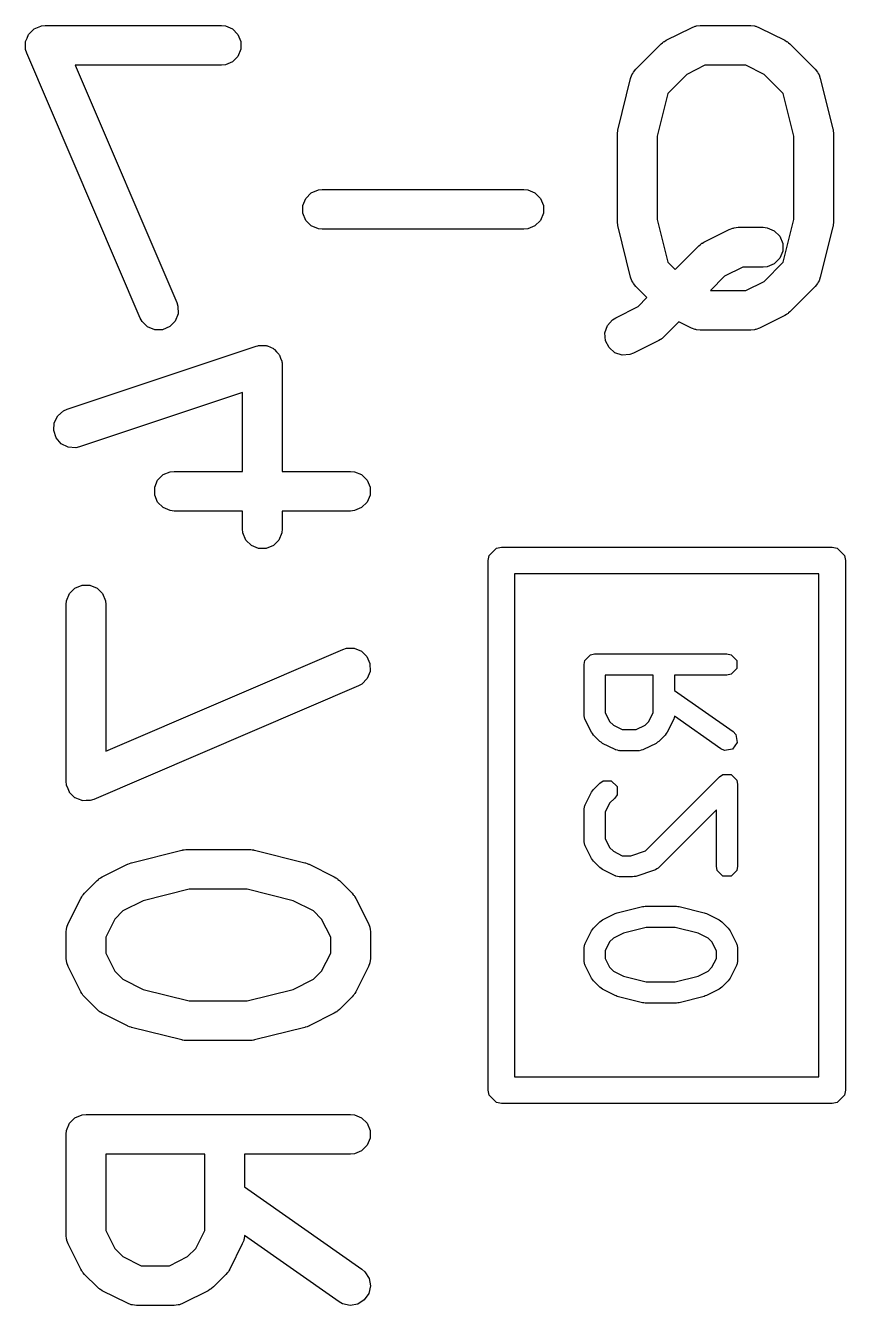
# Model space of a CAD drawing. Header units: inches. Extents: x -2.1 to 1.75, y 0.25 to 2.74.
# Drawn here: x -1.5954 to -1.4734, y 1.3236 to 1.5139 of the extents above; entities that cross this region are included whole.
import ezdxf

# ---------------------------------------------------------------- set-up
doc = ezdxf.new("R2010")
doc.units = ezdxf.units.IN
doc.header["$MEASUREMENT"] = 0
doc.layers.add('BLACK', color=250, linetype='CONTINUOUS')

msp = doc.modelspace()

# ---------------------------------------------------------------- linework, layer by layer
at = {"layer": 'BLACK', "linetype": 'CONTINUOUS'}
for p, q in [((-1.59496, 1.51259), (-1.59457, 1.51299)), ((-1.59457, 1.51299), (-1.59418, 1.51339)), ((-1.59418, 1.51339), (-1.59416, 1.51339)), ((-1.59416, 1.51339), (-1.59415, 1.51341)), ((-1.59415, 1.51341), (-1.59363, 1.51362)), ((-1.59363, 1.51362), (-1.59312, 1.51384)), ((-1.59312, 1.51384), (-1.5931, 1.51384)), ((-1.5931, 1.51384), (-1.59308, 1.51385)), ((-1.59308, 1.51385), (-1.59251, 1.5139)), ((-1.59251, 1.5139), (-1.56626, 1.5139)), ((-1.56626, 1.5139), (-1.56568, 1.51385)), ((-1.56568, 1.51385), (-1.56462, 1.51341)), ((-1.56462, 1.51341), (-1.56381, 1.51259)), ((-1.50009, 1.51172), (-1.49634, 1.51359)), ((-1.49634, 1.51359), (-1.4958, 1.5138)), ((-1.4958, 1.5138), (-1.49569, 1.51381)), ((-1.49569, 1.51381), (-1.4956, 1.51385)), ((-1.4956, 1.51385), (-1.49502, 1.5139)), ((-1.49502, 1.5139), (-1.48752, 1.5139)), ((-1.48752, 1.5139), (-1.48694, 1.51385)), ((-1.48694, 1.51385), (-1.48685, 1.51381)), ((-1.48685, 1.51381), (-1.48674, 1.5138)), ((-1.48674, 1.5138), (-1.4862, 1.51359)), ((-1.4862, 1.51359), (-1.48245, 1.51172)), ((-1.59541, 1.51149), (-1.5954, 1.51151)), ((-1.5954, 1.51093), (-1.59541, 1.51149)), ((-1.5954, 1.51153), (-1.59519, 1.51204)), ((-1.5954, 1.51151), (-1.5954, 1.51153)), ((-1.5954, 1.51038), (-1.5954, 1.51093)), ((-1.59519, 1.51204), (-1.59498, 1.51256)), ((-1.59498, 1.51256), (-1.59497, 1.51258)), ((-1.59497, 1.51258), (-1.59496, 1.51259)), ((-1.56381, 1.51259), (-1.56336, 1.51153)), ((-1.56336, 1.51153), (-1.56336, 1.51038)), ((-1.50461, 1.50742), (-1.50086, 1.51117)), ((-1.50086, 1.51117), (-1.50063, 1.51135)), ((-1.50063, 1.51135), (-1.50058, 1.51141)), ((-1.50058, 1.51141), (-1.50049, 1.51147)), ((-1.50049, 1.51147), (-1.50041, 1.51153)), ((-1.50041, 1.51153), (-1.50034, 1.51156)), ((-1.50034, 1.51156), (-1.50009, 1.51172)), ((-1.48245, 1.51172), (-1.4822, 1.51156)), ((-1.4822, 1.51156), (-1.48213, 1.51153)), ((-1.48213, 1.51153), (-1.48205, 1.51147)), ((-1.48205, 1.51147), (-1.48196, 1.51141)), ((-1.48196, 1.51141), (-1.48191, 1.51135)), ((-1.48191, 1.51135), (-1.48168, 1.51117)), ((-1.48168, 1.51117), (-1.47793, 1.50742)), ((-1.5954, 1.51036), (-1.5954, 1.51038)), ((-1.5954, 1.51034), (-1.5954, 1.51036)), ((-1.59522, 1.50979), (-1.5954, 1.51034)), ((-1.57835, 1.47042), (-1.59522, 1.50979)), ((-1.56381, 1.50931), (-1.56462, 1.5085)), ((-1.56336, 1.51038), (-1.56381, 1.50931)), ((-1.56626, 1.508), (-1.58803, 1.508)), ((-1.58803, 1.508), (-1.57292, 1.47275)), ((-1.56568, 1.50806), (-1.56626, 1.508)), ((-1.56462, 1.5085), (-1.56568, 1.50806)), ((-1.50497, 1.50697), (-1.50461, 1.50742)), ((-1.49432, 1.508), (-1.49702, 1.50665)), ((-1.48822, 1.508), (-1.49432, 1.508)), ((-1.48552, 1.50665), (-1.48822, 1.508)), ((-1.47793, 1.50742), (-1.47757, 1.50697)), ((-1.50726, 1.49854), (-1.50538, 1.50604)), ((-1.50538, 1.50604), (-1.50519, 1.50659)), ((-1.50519, 1.50659), (-1.50506, 1.50677)), ((-1.50506, 1.50677), (-1.50497, 1.50697)), ((-1.49702, 1.50665), (-1.49985, 1.50382)), ((-1.48269, 1.50382), (-1.48552, 1.50665)), ((-1.47757, 1.50697), (-1.47748, 1.50677)), ((-1.47748, 1.50677), (-1.47735, 1.50659)), ((-1.47735, 1.50659), (-1.47716, 1.50604)), ((-1.47716, 1.50604), (-1.47528, 1.49854)), ((-1.49985, 1.50382), (-1.50144, 1.49747)), ((-1.4811, 1.49747), (-1.48269, 1.50382)), ((-1.50735, 1.49783), (-1.50734, 1.49793)), ((-1.50735, 1.48471), (-1.50735, 1.49783)), ((-1.50734, 1.49797), (-1.50731, 1.49819)), ((-1.50734, 1.49793), (-1.50734, 1.49797)), ((-1.50731, 1.49819), (-1.50729, 1.4984)), ((-1.50729, 1.4984), (-1.50727, 1.49844)), ((-1.50727, 1.49844), (-1.50726, 1.49854)), ((-1.47528, 1.49854), (-1.47527, 1.49844)), ((-1.47527, 1.49844), (-1.47525, 1.4984)), ((-1.47525, 1.4984), (-1.47523, 1.49819)), ((-1.47523, 1.49819), (-1.4752, 1.49797)), ((-1.4752, 1.49797), (-1.4752, 1.49793)), ((-1.4752, 1.49793), (-1.47519, 1.49783)), ((-1.47519, 1.49783), (-1.47519, 1.48471)), ((-1.50144, 1.49747), (-1.50144, 1.48507)), ((-1.4811, 1.48507), (-1.4811, 1.49747)), ((-1.55416, 1.48716), (-1.55372, 1.48822)), ((-1.55372, 1.48822), (-1.5529, 1.48904)), ((-1.5529, 1.48904), (-1.55184, 1.48948)), ((-1.55184, 1.48948), (-1.55126, 1.48953)), ((-1.55126, 1.48953), (-1.52127, 1.48953)), ((-1.52127, 1.48953), (-1.52069, 1.48948)), ((-1.52069, 1.48948), (-1.51963, 1.48904)), ((-1.51963, 1.48904), (-1.51881, 1.48822)), ((-1.51881, 1.48822), (-1.51837, 1.48716)), ((-1.55416, 1.486), (-1.55416, 1.48716)), ((-1.51837, 1.48716), (-1.51837, 1.486)), ((-1.55372, 1.48494), (-1.55416, 1.486)), ((-1.5529, 1.48412), (-1.55372, 1.48494)), ((-1.51881, 1.48494), (-1.51963, 1.48412)), ((-1.51837, 1.486), (-1.51881, 1.48494)), ((-1.50734, 1.4846), (-1.50735, 1.48471)), ((-1.50734, 1.48456), (-1.50734, 1.4846)), ((-1.50731, 1.48435), (-1.50734, 1.48456)), ((-1.50729, 1.48413), (-1.50731, 1.48435)), ((-1.50144, 1.48507), (-1.49985, 1.47872)), ((-1.48269, 1.47872), (-1.4811, 1.48507)), ((-1.47523, 1.48435), (-1.47525, 1.48413)), ((-1.4752, 1.48456), (-1.47523, 1.48435)), ((-1.47519, 1.48471), (-1.4752, 1.4846)), ((-1.4752, 1.4846), (-1.4752, 1.48456)), ((-1.55184, 1.48368), (-1.5529, 1.48412)), ((-1.55126, 1.48363), (-1.55184, 1.48368)), ((-1.52127, 1.48363), (-1.55126, 1.48363)), ((-1.52069, 1.48368), (-1.52127, 1.48363)), ((-1.51963, 1.48412), (-1.52069, 1.48368)), ((-1.50727, 1.48409), (-1.50729, 1.48413)), ((-1.50726, 1.48399), (-1.50727, 1.48409)), ((-1.50538, 1.47649), (-1.50726, 1.48399)), ((-1.49447, 1.48172), (-1.49072, 1.4836)), ((-1.49072, 1.4836), (-1.49018, 1.4838)), ((-1.49018, 1.4838), (-1.49007, 1.48381)), ((-1.49007, 1.48381), (-1.48997, 1.48385)), ((-1.48997, 1.48385), (-1.4894, 1.48391)), ((-1.4894, 1.48391), (-1.48565, 1.48391)), ((-1.48565, 1.48391), (-1.48507, 1.48385)), ((-1.48507, 1.48385), (-1.48401, 1.48341)), ((-1.48401, 1.48341), (-1.48319, 1.4826)), ((-1.48319, 1.4826), (-1.48275, 1.48153)), ((-1.47528, 1.48399), (-1.47716, 1.47649)), ((-1.47527, 1.48409), (-1.47528, 1.48399)), ((-1.47525, 1.48413), (-1.47527, 1.48409)), ((-1.49877, 1.47763), (-1.49523, 1.48117)), ((-1.49523, 1.48117), (-1.49501, 1.48135)), ((-1.49501, 1.48135), (-1.49496, 1.48141)), ((-1.49496, 1.48141), (-1.49487, 1.48147)), ((-1.49487, 1.48147), (-1.49479, 1.48154)), ((-1.49479, 1.48154), (-1.49471, 1.48157)), ((-1.49471, 1.48157), (-1.49447, 1.48172)), ((-1.48275, 1.48153), (-1.48275, 1.48038)), ((-1.49985, 1.47872), (-1.49877, 1.47763)), ((-1.48552, 1.47588), (-1.48269, 1.47872)), ((-1.48319, 1.47932), (-1.48401, 1.4785)), ((-1.48275, 1.48038), (-1.48319, 1.47932)), ((-1.4914, 1.47665), (-1.49352, 1.47453)), ((-1.4887, 1.478), (-1.4914, 1.47665)), ((-1.48565, 1.478), (-1.4887, 1.478)), ((-1.48507, 1.47806), (-1.48565, 1.478)), ((-1.48401, 1.4785), (-1.48507, 1.47806)), ((-1.50519, 1.47595), (-1.50538, 1.47649)), ((-1.50506, 1.47577), (-1.50519, 1.47595)), ((-1.50497, 1.47557), (-1.50506, 1.47577)), ((-1.50461, 1.47512), (-1.50497, 1.47557)), ((-1.50295, 1.47346), (-1.50461, 1.47512)), ((-1.48822, 1.47453), (-1.48552, 1.47588)), ((-1.47793, 1.47512), (-1.48168, 1.47137)), ((-1.47757, 1.47557), (-1.47793, 1.47512)), ((-1.47748, 1.47577), (-1.47757, 1.47557)), ((-1.47735, 1.47595), (-1.47748, 1.47577)), ((-1.47716, 1.47649), (-1.47735, 1.47595)), ((-1.50427, 1.47213), (-1.50295, 1.47346)), ((-1.49352, 1.47453), (-1.48822, 1.47453)), ((-1.57273, 1.47104), (-1.57316, 1.46997)), ((-1.57292, 1.47275), (-1.57275, 1.47219)), ((-1.57275, 1.47219), (-1.57273, 1.47104)), ((-1.50759, 1.47047), (-1.50427, 1.47213)), ((-1.4822, 1.47097), (-1.48245, 1.47082)), ((-1.48213, 1.471), (-1.4822, 1.47097)), ((-1.48205, 1.47107), (-1.48213, 1.471)), ((-1.48196, 1.47112), (-1.48205, 1.47107)), ((-1.48191, 1.47118), (-1.48196, 1.47112)), ((-1.48168, 1.47137), (-1.48191, 1.47118)), ((-1.57807, 1.46991), (-1.57835, 1.47042)), ((-1.57725, 1.46911), (-1.57807, 1.46991)), ((-1.57618, 1.46868), (-1.57725, 1.46911)), ((-1.57396, 1.46915), (-1.57502, 1.46869)), ((-1.57316, 1.46997), (-1.57396, 1.46915)), ((-1.5092, 1.4682), (-1.50883, 1.46929)), ((-1.50883, 1.46929), (-1.50808, 1.47017)), ((-1.50808, 1.47017), (-1.50759, 1.47047)), ((-1.49819, 1.46986), (-1.50043, 1.46762)), ((-1.49634, 1.46894), (-1.49819, 1.46986)), ((-1.48245, 1.47082), (-1.4862, 1.46894)), ((-1.57502, 1.46869), (-1.57618, 1.46868)), ((-1.50912, 1.46705), (-1.5092, 1.4682)), ((-1.50095, 1.46722), (-1.5012, 1.46707)), ((-1.50088, 1.46725), (-1.50095, 1.46722)), ((-1.5008, 1.46732), (-1.50088, 1.46725)), ((-1.50071, 1.46737), (-1.5008, 1.46732)), ((-1.50066, 1.46743), (-1.50071, 1.46737)), ((-1.50043, 1.46762), (-1.50066, 1.46743)), ((-1.4958, 1.46873), (-1.49634, 1.46894)), ((-1.49569, 1.46873), (-1.4958, 1.46873)), ((-1.4956, 1.46869), (-1.49569, 1.46873)), ((-1.49502, 1.46863), (-1.4956, 1.46869)), ((-1.48752, 1.46863), (-1.49502, 1.46863)), ((-1.48694, 1.46869), (-1.48752, 1.46863)), ((-1.48685, 1.46873), (-1.48694, 1.46869)), ((-1.48674, 1.46873), (-1.48685, 1.46873)), ((-1.4862, 1.46894), (-1.48674, 1.46873)), ((-1.58923, 1.45686), (-1.56111, 1.46623)), ((-1.56111, 1.46623), (-1.56083, 1.4663)), ((-1.56083, 1.4663), (-1.56075, 1.46632)), ((-1.56075, 1.46632), (-1.56069, 1.46632)), ((-1.56069, 1.46632), (-1.56055, 1.46636)), ((-1.56055, 1.46636), (-1.56008, 1.46632)), ((-1.56008, 1.46632), (-1.5596, 1.46632)), ((-1.5596, 1.46632), (-1.5595, 1.46628)), ((-1.5595, 1.46628), (-1.5594, 1.46628)), ((-1.5594, 1.46628), (-1.55897, 1.46607)), ((-1.55897, 1.46607), (-1.55854, 1.46588)), ((-1.55854, 1.46588), (-1.55846, 1.46581)), ((-1.55846, 1.46581), (-1.55837, 1.46576)), ((-1.55837, 1.46576), (-1.55806, 1.4654)), ((-1.55806, 1.4654), (-1.55772, 1.46507)), ((-1.5086, 1.46602), (-1.50912, 1.46705)), ((-1.50773, 1.46527), (-1.5086, 1.46602)), ((-1.50664, 1.4649), (-1.50773, 1.46527)), ((-1.5012, 1.46707), (-1.50495, 1.46519)), ((-1.55772, 1.46507), (-1.55768, 1.46497)), ((-1.55768, 1.46497), (-1.55761, 1.46489)), ((-1.55761, 1.46489), (-1.55746, 1.46444)), ((-1.55746, 1.46444), (-1.55728, 1.46401)), ((-1.55728, 1.46401), (-1.55727, 1.46385)), ((-1.55727, 1.46385), (-1.55725, 1.4638)), ((-1.55725, 1.4638), (-1.55725, 1.46372)), ((-1.55725, 1.46372), (-1.55722, 1.46343)), ((-1.55722, 1.46343), (-1.55722, 1.44763)), ((-1.50549, 1.46498), (-1.50664, 1.4649)), ((-1.50495, 1.46519), (-1.50549, 1.46498)), ((-1.56313, 1.45933), (-1.58737, 1.45125)), ((-1.56313, 1.44763), (-1.56313, 1.45933)), ((-1.59115, 1.45484), (-1.59063, 1.45587)), ((-1.59063, 1.45587), (-1.58976, 1.45662)), ((-1.58976, 1.45662), (-1.58923, 1.45686)), ((-1.59123, 1.45369), (-1.59115, 1.45484)), ((-1.59086, 1.45259), (-1.59123, 1.45369)), ((-1.59011, 1.45172), (-1.59086, 1.45259)), ((-1.58908, 1.45121), (-1.59011, 1.45172)), ((-1.58793, 1.45113), (-1.58908, 1.45121)), ((-1.58737, 1.45125), (-1.58793, 1.45113)), ((-1.5762, 1.44526), (-1.57576, 1.44632)), ((-1.57576, 1.44632), (-1.57494, 1.44714)), ((-1.57494, 1.44714), (-1.57388, 1.44758)), ((-1.57388, 1.44758), (-1.5733, 1.44763)), ((-1.5733, 1.44763), (-1.56313, 1.44763)), ((-1.55722, 1.44763), (-1.54705, 1.44763)), ((-1.54705, 1.44763), (-1.54648, 1.44758)), ((-1.54648, 1.44758), (-1.54541, 1.44714)), ((-1.54541, 1.44714), (-1.5446, 1.44632)), ((-1.5446, 1.44632), (-1.54416, 1.44526)), ((-1.5762, 1.44411), (-1.5762, 1.44526)), ((-1.54416, 1.44526), (-1.54416, 1.44411)), ((-1.57576, 1.44304), (-1.5762, 1.44411)), ((-1.57494, 1.44223), (-1.57576, 1.44304)), ((-1.5446, 1.44304), (-1.54541, 1.44223)), ((-1.54416, 1.44411), (-1.5446, 1.44304)), ((-1.57388, 1.44179), (-1.57494, 1.44223)), ((-1.5733, 1.44173), (-1.57388, 1.44179)), ((-1.56313, 1.44173), (-1.5733, 1.44173)), ((-1.56313, 1.43906), (-1.56313, 1.44173)), ((-1.54705, 1.44173), (-1.55722, 1.44173)), ((-1.55722, 1.44173), (-1.55722, 1.43906)), ((-1.54648, 1.44179), (-1.54705, 1.44173)), ((-1.54541, 1.44223), (-1.54648, 1.44179)), ((-1.56307, 1.43848), (-1.56313, 1.43906)), ((-1.55722, 1.43906), (-1.55728, 1.43848)), ((-1.56263, 1.43742), (-1.56307, 1.43848)), ((-1.56182, 1.4366), (-1.56263, 1.43742)), ((-1.55772, 1.43742), (-1.55854, 1.4366)), ((-1.55728, 1.43848), (-1.55772, 1.43742)), ((-1.56075, 1.43616), (-1.56182, 1.4366)), ((-1.5596, 1.43616), (-1.56075, 1.43616)), ((-1.55854, 1.4366), (-1.5596, 1.43616)), ((-1.52657, 1.43437), (-1.52642, 1.43512)), ((-1.52642, 1.43512), (-1.52536, 1.43619)), ((-1.52536, 1.43619), (-1.52461, 1.43634)), ((-1.52461, 1.43634), (-1.47539, 1.43634)), ((-1.47539, 1.43634), (-1.47464, 1.43619)), ((-1.47464, 1.43619), (-1.47358, 1.43512)), ((-1.47358, 1.43512), (-1.47343, 1.43437)), ((-1.52657, 1.35563), (-1.52657, 1.43437)), ((-1.47343, 1.43437), (-1.47343, 1.35563)), ((-1.52264, 1.4324), (-1.52264, 1.3576)), ((-1.47736, 1.4324), (-1.52264, 1.4324)), ((-1.47736, 1.3576), (-1.47736, 1.4324)), ((-1.58932, 1.42838), (-1.58888, 1.42945)), ((-1.58888, 1.42945), (-1.58806, 1.43026)), ((-1.58806, 1.43026), (-1.587, 1.4307)), ((-1.587, 1.4307), (-1.58585, 1.4307)), ((-1.58585, 1.4307), (-1.58478, 1.43026)), ((-1.58478, 1.43026), (-1.58397, 1.42945)), ((-1.58397, 1.42945), (-1.58353, 1.42838)), ((-1.58938, 1.42781), (-1.58932, 1.42838)), ((-1.58938, 1.40156), (-1.58938, 1.42781)), ((-1.58353, 1.42838), (-1.58347, 1.42781)), ((-1.58347, 1.42781), (-1.58347, 1.40604)), ((-1.58347, 1.40604), (-1.54822, 1.42115)), ((-1.54822, 1.42115), (-1.54767, 1.42132)), ((-1.54767, 1.42132), (-1.54651, 1.42134)), ((-1.54651, 1.42134), (-1.54544, 1.42091)), ((-1.54544, 1.42091), (-1.54462, 1.4201)), ((-1.54462, 1.4201), (-1.54417, 1.41905)), ((-1.5122, 1.41951), (-1.51134, 1.42036)), ((-1.51134, 1.42036), (-1.51074, 1.42048)), ((-1.51074, 1.42048), (-1.49106, 1.42048)), ((-1.49106, 1.42048), (-1.49045, 1.42036)), ((-1.49045, 1.42036), (-1.4896, 1.41951)), ((-1.54415, 1.41789), (-1.54458, 1.41682)), ((-1.54417, 1.41905), (-1.54415, 1.41789)), ((-1.51232, 1.4189), (-1.5122, 1.41951)), ((-1.51232, 1.4114), (-1.51232, 1.4189)), ((-1.4896, 1.4183), (-1.49045, 1.41745)), ((-1.4896, 1.41951), (-1.4896, 1.4183)), ((-1.54538, 1.416), (-1.54589, 1.41572)), ((-1.54458, 1.41682), (-1.54538, 1.416)), ((-1.50201, 1.41733), (-1.50917, 1.41733)), ((-1.50917, 1.41733), (-1.50917, 1.41178)), ((-1.50201, 1.41178), (-1.50201, 1.41733)), ((-1.49106, 1.41733), (-1.49886, 1.41733)), ((-1.49886, 1.41733), (-1.49886, 1.41504)), ((-1.49045, 1.41745), (-1.49106, 1.41733)), ((-1.54589, 1.41572), (-1.58526, 1.39885)), ((-1.49886, 1.41504), (-1.49015, 1.40894)), ((-1.5123, 1.41133), (-1.51232, 1.4114)), ((-1.51231, 1.41129), (-1.5123, 1.41133)), ((-1.51225, 1.41105), (-1.51231, 1.41129)), ((-1.5122, 1.4108), (-1.51225, 1.41105)), ((-1.51217, 1.41078), (-1.5122, 1.4108)), ((-1.51215, 1.4107), (-1.51217, 1.41078)), ((-1.51121, 1.40883), (-1.51215, 1.4107)), ((-1.50917, 1.41178), (-1.50851, 1.41046)), ((-1.50851, 1.41046), (-1.50793, 1.40989)), ((-1.50324, 1.40989), (-1.50266, 1.41046)), ((-1.50266, 1.41046), (-1.50201, 1.41178)), ((-1.49902, 1.4107), (-1.49996, 1.40883)), ((-1.499, 1.41078), (-1.49902, 1.4107)), ((-1.49898, 1.4108), (-1.499, 1.41078)), ((-1.49893, 1.41105), (-1.49898, 1.4108)), ((-1.49888, 1.41121), (-1.49893, 1.41105)), ((-1.49196, 1.40636), (-1.49888, 1.41121)), ((-1.51106, 1.40863), (-1.51121, 1.40883)), ((-1.51092, 1.40842), (-1.51106, 1.40863)), ((-1.50998, 1.40748), (-1.51092, 1.40842)), ((-1.50793, 1.40989), (-1.50662, 1.40923)), ((-1.50662, 1.40923), (-1.50455, 1.40923)), ((-1.50455, 1.40923), (-1.50324, 1.40989)), ((-1.50025, 1.40842), (-1.50119, 1.40748)), ((-1.50011, 1.40863), (-1.50025, 1.40842)), ((-1.49996, 1.40883), (-1.50011, 1.40863)), ((-1.49015, 1.40894), (-1.48973, 1.4085)), ((-1.48973, 1.4085), (-1.48952, 1.40731)), ((-1.50977, 1.40734), (-1.50998, 1.40748)), ((-1.50957, 1.40718), (-1.50977, 1.40734)), ((-1.5077, 1.40625), (-1.50957, 1.40718)), ((-1.50762, 1.40623), (-1.5077, 1.40625)), ((-1.5076, 1.4062), (-1.50762, 1.40623)), ((-1.50355, 1.40623), (-1.50358, 1.4062)), ((-1.50348, 1.40625), (-1.50355, 1.40623)), ((-1.5016, 1.40718), (-1.50348, 1.40625)), ((-1.5014, 1.40734), (-1.5016, 1.40718)), ((-1.50119, 1.40748), (-1.5014, 1.40734)), ((-1.4914, 1.40612), (-1.49196, 1.40636)), ((-1.49021, 1.40633), (-1.4914, 1.40612)), ((-1.48952, 1.40731), (-1.49021, 1.40633)), ((-1.50735, 1.40615), (-1.5076, 1.4062)), ((-1.5071, 1.40608), (-1.50735, 1.40615)), ((-1.50707, 1.4061), (-1.5071, 1.40608)), ((-1.50699, 1.40608), (-1.50707, 1.4061)), ((-1.50418, 1.40608), (-1.50699, 1.40608)), ((-1.5041, 1.4061), (-1.50418, 1.40608)), ((-1.50407, 1.40608), (-1.5041, 1.4061)), ((-1.50383, 1.40615), (-1.50407, 1.40608)), ((-1.50358, 1.4062), (-1.50383, 1.40615)), ((-1.49217, 1.40221), (-1.49166, 1.40255)), ((-1.49166, 1.40255), (-1.49045, 1.40255)), ((-1.49045, 1.40255), (-1.4896, 1.4017)), ((-1.58932, 1.40099), (-1.58938, 1.40156)), ((-1.58931, 1.40097), (-1.58932, 1.40099)), ((-1.58931, 1.40095), (-1.58931, 1.40097)), ((-1.58909, 1.40044), (-1.58931, 1.40095)), ((-1.51092, 1.40033), (-1.50998, 1.40127)), ((-1.50998, 1.40127), (-1.50947, 1.40161)), ((-1.50947, 1.40161), (-1.50826, 1.40161)), ((-1.50826, 1.40161), (-1.50741, 1.40076)), ((-1.50741, 1.40076), (-1.50741, 1.39955)), ((-1.50316, 1.39122), (-1.49217, 1.40221)), ((-1.4896, 1.4017), (-1.4896, 1.4017)), ((-1.4896, 1.4017), (-1.48948, 1.40109)), ((-1.48948, 1.40109), (-1.48948, 1.38891)), ((-1.58888, 1.39992), (-1.58909, 1.40044)), ((-1.58887, 1.39991), (-1.58888, 1.39992)), ((-1.58886, 1.39989), (-1.58887, 1.39991)), ((-1.58846, 1.3995), (-1.58886, 1.39989)), ((-1.58806, 1.39911), (-1.58846, 1.3995)), ((-1.58805, 1.3991), (-1.58806, 1.39911)), ((-1.58803, 1.39909), (-1.58805, 1.3991)), ((-1.58752, 1.39888), (-1.58803, 1.39909)), ((-1.587, 1.39867), (-1.58752, 1.39888)), ((-1.58698, 1.39867), (-1.587, 1.39867)), ((-1.58697, 1.39866), (-1.58698, 1.39867)), ((-1.58641, 1.39867), (-1.58697, 1.39866)), ((-1.58585, 1.39867), (-1.58641, 1.39867)), ((-1.58583, 1.39867), (-1.58585, 1.39867)), ((-1.58581, 1.39867), (-1.58583, 1.39867)), ((-1.58526, 1.39885), (-1.58581, 1.39867)), ((-1.51215, 1.39805), (-1.51121, 1.39992)), ((-1.51121, 1.39992), (-1.51106, 1.40012)), ((-1.51106, 1.40012), (-1.51092, 1.40033)), ((-1.50775, 1.39904), (-1.50851, 1.39829)), ((-1.50741, 1.39955), (-1.50775, 1.39904)), ((-1.51232, 1.39734), (-1.5123, 1.39742)), ((-1.51232, 1.39266), (-1.51232, 1.39734)), ((-1.51231, 1.39746), (-1.51225, 1.3977)), ((-1.5123, 1.39742), (-1.51231, 1.39746)), ((-1.51225, 1.3977), (-1.5122, 1.39795)), ((-1.5122, 1.39795), (-1.51217, 1.39797)), ((-1.51217, 1.39797), (-1.51215, 1.39805)), ((-1.50851, 1.39829), (-1.50917, 1.39697)), ((-1.50917, 1.39697), (-1.50917, 1.39303)), ((-1.49263, 1.39729), (-1.50119, 1.38873)), ((-1.49263, 1.38891), (-1.49263, 1.39729)), ((-1.50917, 1.39303), (-1.50851, 1.39171)), ((-1.57964, 1.38943), (-1.57214, 1.3913)), ((-1.57214, 1.3913), (-1.57204, 1.39132)), ((-1.57204, 1.39132), (-1.572, 1.39133)), ((-1.572, 1.39133), (-1.57179, 1.39136)), ((-1.57179, 1.39136), (-1.57157, 1.39139)), ((-1.57157, 1.39139), (-1.57153, 1.39138)), ((-1.57153, 1.39138), (-1.57143, 1.39139)), ((-1.57143, 1.39139), (-1.56205, 1.39139)), ((-1.56205, 1.39139), (-1.56195, 1.39138)), ((-1.56195, 1.39138), (-1.56191, 1.39139)), ((-1.56191, 1.39139), (-1.56169, 1.39136)), ((-1.56169, 1.39136), (-1.56148, 1.39133)), ((-1.56148, 1.39133), (-1.56144, 1.39132)), ((-1.56144, 1.39132), (-1.56134, 1.3913)), ((-1.56134, 1.3913), (-1.55384, 1.38943)), ((-1.5123, 1.39258), (-1.51232, 1.39266)), ((-1.51231, 1.39254), (-1.5123, 1.39258)), ((-1.51225, 1.3923), (-1.51231, 1.39254)), ((-1.5122, 1.39205), (-1.51225, 1.3923)), ((-1.51217, 1.39203), (-1.5122, 1.39205)), ((-1.51215, 1.39195), (-1.51217, 1.39203)), ((-1.51121, 1.39008), (-1.51215, 1.39195)), ((-1.50851, 1.39171), (-1.50793, 1.39114)), ((-1.50793, 1.39114), (-1.50662, 1.39048)), ((-1.50537, 1.39048), (-1.50316, 1.39122)), ((-1.584, 1.38733), (-1.58025, 1.3892)), ((-1.58025, 1.3892), (-1.5802, 1.38922)), ((-1.5802, 1.38922), (-1.58019, 1.38923)), ((-1.58019, 1.38923), (-1.57995, 1.38932)), ((-1.57995, 1.38932), (-1.57971, 1.38941)), ((-1.57971, 1.38941), (-1.57968, 1.38941)), ((-1.57968, 1.38941), (-1.57964, 1.38943)), ((-1.55384, 1.38943), (-1.55379, 1.38941)), ((-1.55379, 1.38941), (-1.55377, 1.38941)), ((-1.55377, 1.38941), (-1.55353, 1.38932)), ((-1.55353, 1.38932), (-1.55329, 1.38923)), ((-1.55329, 1.38923), (-1.55328, 1.38922)), ((-1.55328, 1.38922), (-1.55323, 1.3892)), ((-1.55323, 1.3892), (-1.54948, 1.38733)), ((-1.51106, 1.38988), (-1.51121, 1.39008)), ((-1.51092, 1.38967), (-1.51106, 1.38988)), ((-1.50998, 1.38873), (-1.51092, 1.38967)), ((-1.50662, 1.39048), (-1.50537, 1.39048)), ((-1.58424, 1.38717), (-1.584, 1.38733)), ((-1.54948, 1.38733), (-1.54924, 1.38717)), ((-1.50977, 1.38859), (-1.50998, 1.38873)), ((-1.50957, 1.38844), (-1.50977, 1.38859)), ((-1.5077, 1.3875), (-1.50957, 1.38844)), ((-1.50762, 1.38748), (-1.5077, 1.3875)), ((-1.5076, 1.38745), (-1.50762, 1.38748)), ((-1.50735, 1.3874), (-1.5076, 1.38745)), ((-1.5071, 1.38734), (-1.50735, 1.3874)), ((-1.50707, 1.38735), (-1.5071, 1.38734)), ((-1.50699, 1.38733), (-1.50707, 1.38735)), ((-1.50512, 1.38733), (-1.50699, 1.38733)), ((-1.50487, 1.38738), (-1.50512, 1.38733)), ((-1.50462, 1.38741), (-1.50487, 1.38738)), ((-1.50181, 1.38835), (-1.50462, 1.38741)), ((-1.50174, 1.38839), (-1.50181, 1.38835)), ((-1.5017, 1.38839), (-1.50174, 1.38839)), ((-1.50149, 1.38853), (-1.5017, 1.38839)), ((-1.50127, 1.38865), (-1.50149, 1.38853)), ((-1.50126, 1.38869), (-1.50127, 1.38865)), ((-1.50119, 1.38873), (-1.50126, 1.38869)), ((-1.49251, 1.3883), (-1.49263, 1.38891)), ((-1.49166, 1.38745), (-1.49251, 1.3883)), ((-1.49045, 1.38745), (-1.49166, 1.38745)), ((-1.4896, 1.3883), (-1.49045, 1.38745)), ((-1.48948, 1.38891), (-1.4896, 1.3883)), ((-1.58664, 1.3849), (-1.58476, 1.38678)), ((-1.58476, 1.38678), (-1.58454, 1.38696)), ((-1.58454, 1.38696), (-1.58449, 1.38702)), ((-1.58449, 1.38702), (-1.5844, 1.38708)), ((-1.5844, 1.38708), (-1.58432, 1.38714)), ((-1.58432, 1.38714), (-1.58424, 1.38717)), ((-1.57106, 1.38549), (-1.57789, 1.38378)), ((-1.56242, 1.38549), (-1.57106, 1.38549)), ((-1.55558, 1.38378), (-1.56242, 1.38549)), ((-1.54924, 1.38717), (-1.54916, 1.38714)), ((-1.54916, 1.38714), (-1.54908, 1.38708)), ((-1.54908, 1.38708), (-1.54899, 1.38702)), ((-1.54899, 1.38702), (-1.54894, 1.38696)), ((-1.54894, 1.38696), (-1.54872, 1.38678)), ((-1.54872, 1.38678), (-1.54684, 1.3849)), ((-1.58907, 1.38038), (-1.58719, 1.38413)), ((-1.58719, 1.38413), (-1.58703, 1.38438)), ((-1.58703, 1.38438), (-1.587, 1.38445)), ((-1.587, 1.38445), (-1.58694, 1.38454)), ((-1.58694, 1.38454), (-1.58688, 1.38462)), ((-1.58688, 1.38462), (-1.58682, 1.38468)), ((-1.58682, 1.38468), (-1.58664, 1.3849)), ((-1.57789, 1.38378), (-1.58093, 1.38226)), ((-1.55255, 1.38226), (-1.55558, 1.38378)), ((-1.54684, 1.3849), (-1.54666, 1.38468)), ((-1.54666, 1.38468), (-1.5466, 1.38462)), ((-1.5466, 1.38462), (-1.54654, 1.38454)), ((-1.54654, 1.38454), (-1.54647, 1.38445)), ((-1.54647, 1.38445), (-1.54644, 1.38438)), ((-1.54644, 1.38438), (-1.54629, 1.38413)), ((-1.54629, 1.38413), (-1.54441, 1.38038)), ((-1.58093, 1.38226), (-1.58212, 1.38106)), ((-1.55136, 1.38106), (-1.55255, 1.38226)), ((-1.50957, 1.38094), (-1.5077, 1.38188)), ((-1.5077, 1.38188), (-1.50753, 1.38192)), ((-1.50753, 1.38192), (-1.50737, 1.382)), ((-1.50737, 1.382), (-1.50363, 1.38294)), ((-1.50363, 1.38294), (-1.50343, 1.38295)), ((-1.50343, 1.38295), (-1.50324, 1.38298)), ((-1.50324, 1.38298), (-1.49856, 1.38298)), ((-1.49856, 1.38298), (-1.49837, 1.38295)), ((-1.49837, 1.38295), (-1.49817, 1.38294)), ((-1.49817, 1.38294), (-1.49442, 1.382)), ((-1.49442, 1.382), (-1.49427, 1.38192)), ((-1.49427, 1.38192), (-1.4941, 1.38188)), ((-1.4941, 1.38188), (-1.49223, 1.38094)), ((-1.58938, 1.37906), (-1.58932, 1.37964)), ((-1.58932, 1.37964), (-1.58928, 1.37974)), ((-1.58928, 1.37974), (-1.58927, 1.37984)), ((-1.58927, 1.37984), (-1.58907, 1.38038)), ((-1.58212, 1.38106), (-1.58347, 1.37837)), ((-1.55001, 1.37837), (-1.55136, 1.38106)), ((-1.54441, 1.38038), (-1.54421, 1.37984)), ((-1.54421, 1.37984), (-1.5442, 1.37974)), ((-1.5442, 1.37974), (-1.54416, 1.37964)), ((-1.54416, 1.37964), (-1.5441, 1.37906)), ((-1.51106, 1.3795), (-1.51092, 1.37971)), ((-1.51092, 1.37971), (-1.50998, 1.38065)), ((-1.50998, 1.38065), (-1.50977, 1.38079)), ((-1.50977, 1.38079), (-1.50957, 1.38094)), ((-1.50305, 1.37983), (-1.50644, 1.37898)), ((-1.49875, 1.37983), (-1.50305, 1.37983)), ((-1.49536, 1.37898), (-1.49875, 1.37983)), ((-1.49223, 1.38094), (-1.49203, 1.38079)), ((-1.49203, 1.38079), (-1.49182, 1.38065)), ((-1.49182, 1.38065), (-1.49088, 1.37971)), ((-1.49088, 1.37971), (-1.49074, 1.3795)), ((-1.58938, 1.37531), (-1.58938, 1.37906)), ((-1.58347, 1.37837), (-1.58347, 1.37601)), ((-1.55001, 1.37601), (-1.55001, 1.37837)), ((-1.5441, 1.37906), (-1.5441, 1.37531)), ((-1.51215, 1.37743), (-1.51121, 1.3793)), ((-1.51121, 1.3793), (-1.51106, 1.3795)), ((-1.50793, 1.37824), (-1.50851, 1.37766)), ((-1.50644, 1.37898), (-1.50793, 1.37824)), ((-1.49386, 1.37824), (-1.49536, 1.37898)), ((-1.49329, 1.37766), (-1.49386, 1.37824)), ((-1.49074, 1.3795), (-1.49059, 1.3793)), ((-1.49059, 1.3793), (-1.48965, 1.37743)), ((-1.58347, 1.37601), (-1.58212, 1.37331)), ((-1.55136, 1.37331), (-1.55001, 1.37601)), ((-1.51232, 1.37672), (-1.5123, 1.3768)), ((-1.51232, 1.37485), (-1.51232, 1.37672)), ((-1.51231, 1.37683), (-1.51225, 1.37708)), ((-1.5123, 1.3768), (-1.51231, 1.37683)), ((-1.51225, 1.37708), (-1.5122, 1.37732)), ((-1.5122, 1.37732), (-1.51217, 1.37735)), ((-1.51217, 1.37735), (-1.51215, 1.37743)), ((-1.50851, 1.37766), (-1.50917, 1.37635)), ((-1.50917, 1.37635), (-1.50917, 1.37522)), ((-1.49263, 1.37635), (-1.49329, 1.37766)), ((-1.49263, 1.37522), (-1.49263, 1.37635)), ((-1.48965, 1.37743), (-1.48963, 1.37735)), ((-1.48963, 1.37735), (-1.4896, 1.37732)), ((-1.4896, 1.37732), (-1.48955, 1.37708)), ((-1.48955, 1.37708), (-1.48949, 1.37683)), ((-1.48949, 1.37683), (-1.4895, 1.3768)), ((-1.4895, 1.3768), (-1.48948, 1.37672)), ((-1.48948, 1.37672), (-1.48948, 1.37485)), ((-1.58932, 1.37474), (-1.58938, 1.37531)), ((-1.58928, 1.37464), (-1.58932, 1.37474)), ((-1.58927, 1.37454), (-1.58928, 1.37464)), ((-1.58907, 1.37399), (-1.58927, 1.37454)), ((-1.58719, 1.37024), (-1.58907, 1.37399)), ((-1.54441, 1.37399), (-1.54629, 1.37024)), ((-1.54421, 1.37454), (-1.54441, 1.37399)), ((-1.5442, 1.37464), (-1.54421, 1.37454)), ((-1.54416, 1.37474), (-1.5442, 1.37464)), ((-1.5441, 1.37531), (-1.54416, 1.37474)), ((-1.5123, 1.37477), (-1.51232, 1.37485)), ((-1.51231, 1.37473), (-1.5123, 1.37477)), ((-1.51225, 1.37449), (-1.51231, 1.37473)), ((-1.5122, 1.37424), (-1.51225, 1.37449)), ((-1.51217, 1.37422), (-1.5122, 1.37424)), ((-1.51215, 1.37414), (-1.51217, 1.37422)), ((-1.51121, 1.37227), (-1.51215, 1.37414)), ((-1.50917, 1.37522), (-1.50851, 1.3739)), ((-1.50851, 1.3739), (-1.50793, 1.37333)), ((-1.49386, 1.37333), (-1.49329, 1.3739)), ((-1.49329, 1.3739), (-1.49263, 1.37522)), ((-1.48965, 1.37414), (-1.49059, 1.37227)), ((-1.48963, 1.37422), (-1.48965, 1.37414)), ((-1.4896, 1.37424), (-1.48963, 1.37422)), ((-1.48955, 1.37449), (-1.4896, 1.37424)), ((-1.48949, 1.37473), (-1.48955, 1.37449)), ((-1.48948, 1.37485), (-1.4895, 1.37477)), ((-1.4895, 1.37477), (-1.48949, 1.37473)), ((-1.58212, 1.37331), (-1.58093, 1.37212)), ((-1.58093, 1.37212), (-1.57789, 1.3706)), ((-1.55558, 1.3706), (-1.55255, 1.37212)), ((-1.55255, 1.37212), (-1.55136, 1.37331)), ((-1.51106, 1.37207), (-1.51121, 1.37227)), ((-1.51092, 1.37186), (-1.51106, 1.37207)), ((-1.50793, 1.37333), (-1.50644, 1.37258)), ((-1.50644, 1.37258), (-1.50305, 1.37173)), ((-1.49875, 1.37173), (-1.49536, 1.37258)), ((-1.49536, 1.37258), (-1.49386, 1.37333)), ((-1.49074, 1.37207), (-1.49088, 1.37186)), ((-1.49059, 1.37227), (-1.49074, 1.37207)), ((-1.58703, 1.37), (-1.58719, 1.37024)), ((-1.57789, 1.3706), (-1.57106, 1.36889)), ((-1.56242, 1.36889), (-1.55558, 1.3706)), ((-1.54629, 1.37024), (-1.54644, 1.37)), ((-1.50998, 1.37092), (-1.51092, 1.37186)), ((-1.50977, 1.37078), (-1.50998, 1.37092)), ((-1.50957, 1.37063), (-1.50977, 1.37078)), ((-1.5077, 1.36969), (-1.50957, 1.37063)), ((-1.50305, 1.37173), (-1.49875, 1.37173)), ((-1.49223, 1.37063), (-1.4941, 1.36969)), ((-1.49203, 1.37078), (-1.49223, 1.37063)), ((-1.49182, 1.37092), (-1.49203, 1.37078)), ((-1.49088, 1.37186), (-1.49182, 1.37092)), ((-1.587, 1.36992), (-1.58703, 1.37)), ((-1.58694, 1.36984), (-1.587, 1.36992)), ((-1.58688, 1.36976), (-1.58694, 1.36984)), ((-1.58682, 1.3697), (-1.58688, 1.36976)), ((-1.58664, 1.36948), (-1.58682, 1.3697)), ((-1.58476, 1.3676), (-1.58664, 1.36948)), ((-1.57106, 1.36889), (-1.56242, 1.36889)), ((-1.54684, 1.36948), (-1.54872, 1.3676)), ((-1.54666, 1.3697), (-1.54684, 1.36948)), ((-1.5466, 1.36976), (-1.54666, 1.3697)), ((-1.54654, 1.36984), (-1.5466, 1.36976)), ((-1.54647, 1.36992), (-1.54654, 1.36984)), ((-1.54644, 1.37), (-1.54647, 1.36992)), ((-1.50753, 1.36964), (-1.5077, 1.36969)), ((-1.50737, 1.36957), (-1.50753, 1.36964)), ((-1.50363, 1.36863), (-1.50737, 1.36957)), ((-1.50343, 1.36862), (-1.50363, 1.36863)), ((-1.50324, 1.36858), (-1.50343, 1.36862)), ((-1.49856, 1.36858), (-1.50324, 1.36858)), ((-1.49837, 1.36862), (-1.49856, 1.36858)), ((-1.49817, 1.36863), (-1.49837, 1.36862)), ((-1.49442, 1.36957), (-1.49817, 1.36863)), ((-1.49427, 1.36964), (-1.49442, 1.36957)), ((-1.4941, 1.36969), (-1.49427, 1.36964)), ((-1.58454, 1.36742), (-1.58476, 1.3676)), ((-1.58449, 1.36736), (-1.58454, 1.36742)), ((-1.5844, 1.3673), (-1.58449, 1.36736)), ((-1.58432, 1.36724), (-1.5844, 1.3673)), ((-1.58424, 1.36721), (-1.58432, 1.36724)), ((-1.584, 1.36705), (-1.58424, 1.36721)), ((-1.58025, 1.36517), (-1.584, 1.36705)), ((-1.54948, 1.36705), (-1.55323, 1.36517)), ((-1.54924, 1.36721), (-1.54948, 1.36705)), ((-1.54916, 1.36724), (-1.54924, 1.36721)), ((-1.54908, 1.3673), (-1.54916, 1.36724)), ((-1.54899, 1.36736), (-1.54908, 1.3673)), ((-1.54894, 1.36742), (-1.54899, 1.36736)), ((-1.54872, 1.3676), (-1.54894, 1.36742)), ((-1.5802, 1.36516), (-1.58025, 1.36517)), ((-1.58019, 1.36515), (-1.5802, 1.36516)), ((-1.57995, 1.36506), (-1.58019, 1.36515)), ((-1.57971, 1.36497), (-1.57995, 1.36506)), ((-1.57968, 1.36497), (-1.57971, 1.36497)), ((-1.57964, 1.36495), (-1.57968, 1.36497)), ((-1.57214, 1.36308), (-1.57964, 1.36495)), ((-1.55384, 1.36495), (-1.56134, 1.36308)), ((-1.55379, 1.36497), (-1.55384, 1.36495)), ((-1.55377, 1.36497), (-1.55379, 1.36497)), ((-1.55353, 1.36506), (-1.55377, 1.36497)), ((-1.55329, 1.36515), (-1.55353, 1.36506)), ((-1.55328, 1.36516), (-1.55329, 1.36515)), ((-1.55323, 1.36517), (-1.55328, 1.36516)), ((-1.57204, 1.36306), (-1.57214, 1.36308)), ((-1.572, 1.36305), (-1.57204, 1.36306)), ((-1.57179, 1.36302), (-1.572, 1.36305)), ((-1.57157, 1.36299), (-1.57179, 1.36302)), ((-1.57153, 1.363), (-1.57157, 1.36299)), ((-1.57143, 1.36299), (-1.57153, 1.363)), ((-1.56205, 1.36299), (-1.57143, 1.36299)), ((-1.56195, 1.363), (-1.56205, 1.36299)), ((-1.56191, 1.36299), (-1.56195, 1.363)), ((-1.56169, 1.36302), (-1.56191, 1.36299)), ((-1.56148, 1.36305), (-1.56169, 1.36302)), ((-1.56144, 1.36306), (-1.56148, 1.36305)), ((-1.56134, 1.36308), (-1.56144, 1.36306)), ((-1.52264, 1.3576), (-1.47736, 1.3576)), ((-1.52642, 1.35488), (-1.52657, 1.35563)), ((-1.52536, 1.35381), (-1.52642, 1.35488)), ((-1.47358, 1.35488), (-1.47464, 1.35381)), ((-1.47343, 1.35563), (-1.47358, 1.35488)), ((-1.52461, 1.35366), (-1.52536, 1.35381)), ((-1.47539, 1.35366), (-1.52461, 1.35366)), ((-1.47464, 1.35381), (-1.47539, 1.35366)), ((-1.58888, 1.35071), (-1.58806, 1.35152)), ((-1.58806, 1.35152), (-1.587, 1.35196)), ((-1.587, 1.35196), (-1.58642, 1.35202)), ((-1.58642, 1.35202), (-1.54705, 1.35202)), ((-1.54705, 1.35202), (-1.54648, 1.35196)), ((-1.54648, 1.35196), (-1.54541, 1.35152)), ((-1.54541, 1.35152), (-1.5446, 1.35071)), ((-1.58938, 1.34907), (-1.58932, 1.34964)), ((-1.58932, 1.34964), (-1.58888, 1.35071)), ((-1.5446, 1.35071), (-1.54416, 1.34964)), ((-1.54416, 1.34964), (-1.54416, 1.34849)), ((-1.58938, 1.33407), (-1.58938, 1.34907)), ((-1.5446, 1.34743), (-1.54541, 1.34661)), ((-1.54416, 1.34849), (-1.5446, 1.34743)), ((-1.56875, 1.34612), (-1.58347, 1.34612)), ((-1.58347, 1.34612), (-1.58347, 1.33477)), ((-1.56875, 1.33477), (-1.56875, 1.34612)), ((-1.54705, 1.34612), (-1.56285, 1.34612)), ((-1.56285, 1.34612), (-1.56285, 1.34123)), ((-1.54648, 1.34617), (-1.54705, 1.34612)), ((-1.54541, 1.34661), (-1.54648, 1.34617)), ((-1.56285, 1.34123), (-1.54536, 1.32899)), ((-1.58932, 1.33349), (-1.58938, 1.33407)), ((-1.58347, 1.33477), (-1.58212, 1.33207)), ((-1.5701, 1.33207), (-1.56875, 1.33477)), ((-1.56285, 1.33403), (-1.56291, 1.33349)), ((-1.54875, 1.32415), (-1.56285, 1.33403)), ((-1.58928, 1.3334), (-1.58932, 1.33349)), ((-1.58927, 1.33329), (-1.58928, 1.3334)), ((-1.58907, 1.33275), (-1.58927, 1.33329)), ((-1.58719, 1.329), (-1.58907, 1.33275)), ((-1.58212, 1.33207), (-1.58093, 1.33087)), ((-1.5713, 1.33087), (-1.5701, 1.33207)), ((-1.56316, 1.33275), (-1.56504, 1.329)), ((-1.56295, 1.33329), (-1.56316, 1.33275)), ((-1.56291, 1.33349), (-1.56295, 1.3334)), ((-1.56295, 1.3334), (-1.56295, 1.33329)), ((-1.58093, 1.33087), (-1.57823, 1.32952)), ((-1.574, 1.32952), (-1.5713, 1.33087)), ((-1.58703, 1.32875), (-1.58719, 1.329)), ((-1.587, 1.32868), (-1.58703, 1.32875)), ((-1.58694, 1.3286), (-1.587, 1.32868)), ((-1.58688, 1.32851), (-1.58694, 1.3286)), ((-1.58682, 1.32846), (-1.58688, 1.32851)), ((-1.58664, 1.32823), (-1.58682, 1.32846)), ((-1.58476, 1.32636), (-1.58664, 1.32823)), ((-1.57823, 1.32952), (-1.574, 1.32952)), ((-1.56559, 1.32823), (-1.56746, 1.32636)), ((-1.5654, 1.32846), (-1.56559, 1.32823)), ((-1.56534, 1.32851), (-1.5654, 1.32846)), ((-1.56529, 1.3286), (-1.56534, 1.32851)), ((-1.56522, 1.32868), (-1.56529, 1.3286)), ((-1.56519, 1.32875), (-1.56522, 1.32868)), ((-1.56504, 1.329), (-1.56519, 1.32875)), ((-1.54536, 1.32899), (-1.54492, 1.32861)), ((-1.54492, 1.32861), (-1.5443, 1.32764)), ((-1.58454, 1.32617), (-1.58476, 1.32636)), ((-1.56746, 1.32636), (-1.56769, 1.32617)), ((-1.5441, 1.32651), (-1.54435, 1.32538)), ((-1.5443, 1.32764), (-1.5441, 1.32651)), ((-1.58449, 1.32611), (-1.58454, 1.32617)), ((-1.5844, 1.32606), (-1.58449, 1.32611)), ((-1.58432, 1.32599), (-1.5844, 1.32606)), ((-1.58424, 1.32596), (-1.58432, 1.32599)), ((-1.584, 1.3258), (-1.58424, 1.32596)), ((-1.58025, 1.32393), (-1.584, 1.3258)), ((-1.56823, 1.3258), (-1.57198, 1.32393)), ((-1.56798, 1.32596), (-1.56823, 1.3258)), ((-1.56791, 1.32599), (-1.56798, 1.32596)), ((-1.56783, 1.32606), (-1.56791, 1.32599)), ((-1.56774, 1.32611), (-1.56783, 1.32606)), ((-1.56769, 1.32617), (-1.56774, 1.32611)), ((-1.54501, 1.32444), (-1.54598, 1.32382)), ((-1.54435, 1.32538), (-1.54501, 1.32444)), ((-1.57971, 1.32372), (-1.58025, 1.32393)), ((-1.5796, 1.32372), (-1.57971, 1.32372)), ((-1.5795, 1.32368), (-1.5796, 1.32372)), ((-1.57893, 1.32362), (-1.5795, 1.32368)), ((-1.5733, 1.32362), (-1.57893, 1.32362)), ((-1.57273, 1.32368), (-1.5733, 1.32362)), ((-1.57263, 1.32372), (-1.57273, 1.32368)), ((-1.57252, 1.32372), (-1.57263, 1.32372)), ((-1.57198, 1.32393), (-1.57252, 1.32372)), ((-1.54824, 1.32387), (-1.54875, 1.32415)), ((-1.54712, 1.32362), (-1.54824, 1.32387)), ((-1.54598, 1.32382), (-1.54712, 1.32362))]:
    msp.add_line(p, q, dxfattribs=at)

doc.saveas('drawing.dxf')
